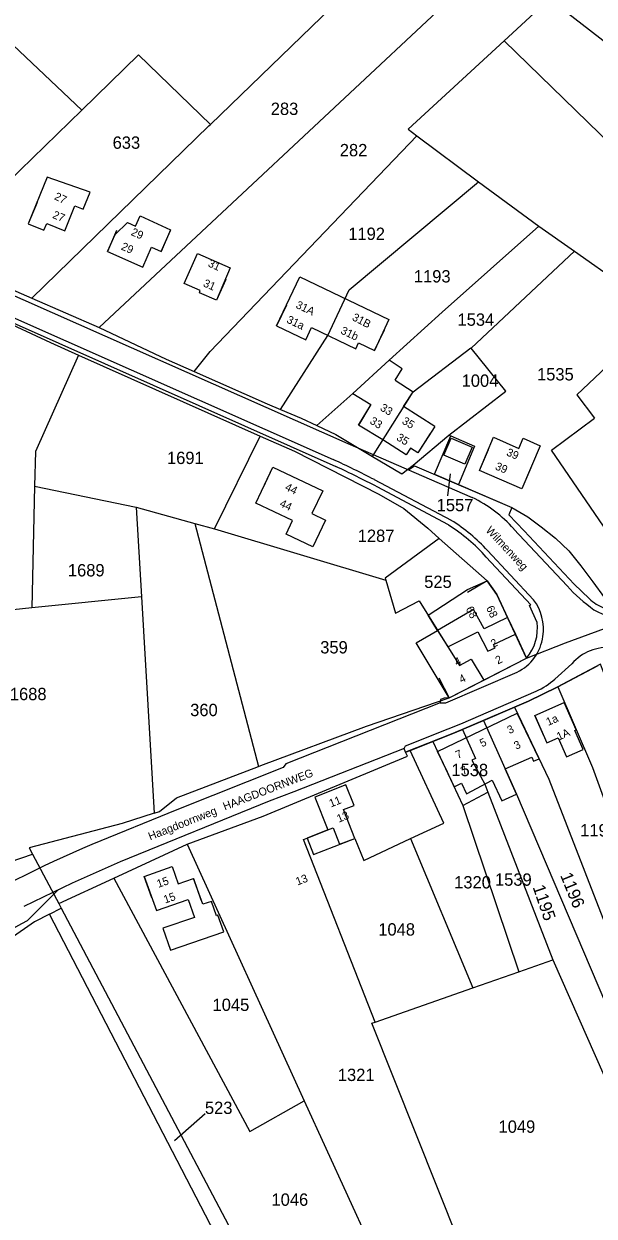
# Model space of a CAD drawing. Extents: x 191865 to 199936, y 328943 to 333393.
# Drawn here: x 194138 to 194262.8, y 329076.7 to 329337.5 of the extents above; entities that cross this region are included whole.
import ezdxf

# ---------------------------------------------------------------- set-up
doc = ezdxf.new("R2010")
doc.units = 0
for name, color, linetype in [('aanpijling perceelnummer', 7, 'Continuous'), ('hoofdgebouw', 7, 'Continuous'), ('huisnummer', 7, 'Continuous'), ('Level 2', 7, 'Continuous'), ('Level 30', 7, 'Continuous'), ('Level 39', 7, 'Continuous'), ('Level 40', 7, 'Continuous'), ('Level 8', 7, 'Continuous'), ('perceelgrens', 7, 'Continuous'), ('perceelnummer', 7, 'Continuous'), ('straatnaam', 7, 'Continuous')]:
    doc.layers.add(name, color=color, linetype=linetype)

msp = doc.modelspace()

# ---------------------------------------------------------------- linework, layer by layer
at = {"layer": 'aanpijling perceelnummer'}
for p, q in [((194230.75, 329234.24), (194231.34, 329239.11)), ((194177.67, 329099.09), (194170.92, 329093.17))]:
    msp.add_line(p, q, dxfattribs=at)
at = {"layer": 'hoofdgebouw'}
for p, q in [((194170.04, 329292.47), (194168.02, 329287.7)), ((194183.09, 329284.14), (194180.13, 329277.04)), ((194217.86, 329272.81), (194214.72, 329266.03)), ((194209.97, 329256.64), (194217.9, 329263.97)), ((194220.77, 329262.03), (194217.9, 329263.97)), ((194219.2, 329259.57), (194220.77, 329262.03)), ((194219.2, 329259.57), (194223.16, 329257.04)), ((194209.97, 329256.64), (194213.94, 329254.22)), ((194221.07, 329253.77), (194223.16, 329257.04)), ((194213.94, 329254.22), (194211.21, 329249.73)), ((194227.9, 329249.42), (194221.07, 329253.77)), ((194216.53, 329246.49), (194211.21, 329249.73)), ((194227.9, 329249.42), (194224.23, 329243.67)), ((194221.67, 329243.25), (194216.53, 329246.49)), ((194222.6, 329244.71), (194221.67, 329243.25)), ((194224.23, 329243.67), (194222.6, 329244.71)), ((194250.96, 329245.19), (194246.98, 329235.79)), ((194246.98, 329235.79), (194237.7, 329239.78)), ((194243.83, 329207.65), (194238.7, 329205.15)), ((194240.74, 329201.78), (194245.54, 329204.01)), ((194231.06, 329190.05), (194247.99, 329198.78)), ((194249.81, 329186.2), (194256.23, 329189.03)), ((194228.53, 329178.34), (194245.97, 329186.73)), ((194250.72, 329176.75), (194245.97, 329186.73))]:
    msp.add_line(p, q, dxfattribs=at)
for points in [[(194152.48, 329300.65), (194143.1, 329303.97), (194138.95, 329293.78)], [(194138.95, 329293.78), (194142.36, 329292.36), (194142.98, 329293.83), (194146.91, 329292.21), (194149.16, 329297.68), (194150.96, 329296.95), (194152.48, 329300.65)], [(194156.26, 329287.71), (194157.94, 329291.44), (194160.67, 329294.05), (194162.38, 329293.24), (194163.44, 329295.52), (194170.04, 329292.47)], [(194156.26, 329287.71), (194164, 329284.29), (194165.92, 329288.63), (194168.02, 329287.7)], [(194173.04, 329280.74), (194175.98, 329287.27), (194183.09, 329284.14)], [(194193.29, 329271.42), (194198.37, 329282.14), (194217.86, 329272.81)], [(194180.13, 329277.04), (194176.42, 329278.68), (194176.59, 329279.17), (194173.04, 329280.74)], [(194193.29, 329271.42), (194199.69, 329268.38), (194200.93, 329271.05), (194210.61, 329266.42), (194211.22, 329267.7), (194214.72, 329266.03)], [(194236.11, 329244.91), (194234.51, 329241.17), (194229.88, 329243.15), (194231.48, 329246.89), (194236.11, 329244.91)], [(194237.7, 329239.78), (194240.77, 329247.09), (194246.28, 329244.61), (194247.25, 329246.91), (194250.96, 329245.19)], [(194204.02, 329228.97), (194201.24, 329223.08), (194195.35, 329225.87), (194196.76, 329228.86), (194188.76, 329232.65), (194192.49, 329240.53)], [(194192.49, 329240.53), (194203.39, 329235.36), (194201.03, 329230.39), (194204.02, 329228.97)], [(194231.06, 329190.05), (194223.83, 329202.08), (194228.53, 329204.81), (194226.45, 329208.15), (194235.09, 329213.77), (194239.35, 329215.67)], [(194247.99, 329198.78), (194241.46, 329212.69), (194239.35, 329215.67)], [(194238.7, 329205.15), (194236.39, 329209.4), (194228.53, 329204.81), (194230.75, 329201.25), (194237.3, 329204.49), (194239.53, 329200.28), (194241.13, 329201.05), (194240.74, 329201.78)], [(194249.81, 329186.2), (194252.44, 329180.25), (194254.88, 329181.33), (194256.71, 329177.17), (194260.38, 329178.79), (194258.56, 329182.94), (194258.85, 329183.07), (194256.23, 329189.03)], [(194228.53, 329178.34), (194232.12, 329170.64), (194233.72, 329171.4), (194234.88, 329169.08), (194240.43, 329172.05), (194242.57, 329167.57), (194245.8, 329168.99), (194243.32, 329174.58), (194249.12, 329177.09), (194249.54, 329176.22), (194250.72, 329176.75)], [(194210.24, 329166.53), (194208.42, 329171.06), (194201.64, 329168.33), (194204.51, 329161.21), (194199.95, 329159.37), (194201.39, 329155.79)], [(194201.39, 329155.79), (194210.41, 329159.32), (194207.95, 329165.67), (194210.24, 329166.53)], [(194164.31, 329151.03), (194170.41, 329153.16), (194171.71, 329149.42), (194175.07, 329150.59)], [(194164.31, 329151.03), (194166.97, 329143.58), (194173.9, 329145.97), (194175.29, 329142.06), (194168.36, 329139.67), (194170.06, 329134.87), (194181.71, 329138.89)], [(194181.71, 329138.89), (194180.42, 329142.52), (194180.14, 329142.42), (194179.01, 329145.57), (194177.12, 329144.92), (194175.07, 329150.59)]]:
    msp.add_lwpolyline(points, dxfattribs=at)
at = {"layer": 'Level 2'}
for points in [[(194140.87, 329298.4), (194138.95, 329293.78), (194142.36, 329292.36), (194142.98, 329293.83), (194146.91, 329292.21), (194149.16, 329297.68), (194150.96, 329296.95), (194152.48, 329300.65)], [(194158.28, 329292.28), (194156.26, 329287.71), (194164, 329284.29), (194165.92, 329288.63), (194168.02, 329287.7), (194170.04, 329292.28)], [(194182.15, 329281.61), (194180.13, 329277.04), (194176.42, 329278.68), (194176.59, 329279.17), (194173.04, 329280.74), (194175.07, 329285.32)], [(194195.44, 329275.94), (194193.29, 329271.42), (194199.69, 329268.38), (194200.93, 329271.05), (194210.61, 329266.42), (194211.22, 329267.7), (194214.72, 329266.03), (194216.88, 329270.54)], [(194226.92, 329247.88), (194224.23, 329243.67), (194222.6, 329244.71), (194221.67, 329243.25), (194216.53, 329246.49), (194211.21, 329249.73), (194213.81, 329254)], [(194236.11, 329244.91), (194234.51, 329241.17), (194229.88, 329243.15), (194231.48, 329246.89), (194236.11, 329244.91)], [(194248.95, 329240.38), (194246.98, 329235.79), (194237.7, 329239.78), (194239.68, 329244.38)], [(194190.35, 329236.01), (194192.49, 329240.53), (194203.39, 329235.36), (194201.03, 329230.39), (194204.02, 329228.97), (194201.88, 329224.46)], [(194228.77, 329194.49), (194231.06, 329190.05), (194247.99, 329198.78), (194241.46, 329212.69), (194239.35, 329215.67), (194235.06, 329213.11)], [(194251.83, 329181.63), (194249.81, 329186.2), (194256.23, 329189.03), (194258.24, 329184.45)], [(194230.7, 329173.84), (194228.53, 329178.34), (194245.97, 329186.73), (194248.13, 329182.23)], [(194210.24, 329166.53), (194208.42, 329171.06), (194201.64, 329168.33), (194204.51, 329161.21), (194199.95, 329159.37), (194201.39, 329155.79)], [(194165.95, 329146.31), (194164.31, 329151.03), (194170.41, 329153.16), (194171.71, 329149.42), (194175.07, 329150.59), (194176.72, 329145.87)]]:
    msp.add_lwpolyline(points, dxfattribs=at)
at = {"layer": 'Level 30'}
msp.add_line((194145.57, 329148.16), (194138.72, 329141.32), dxfattribs=at)
msp.add_arc((194206.17, 329017.21), 141.26, 118.5229, 137.4726, dxfattribs=at)
at = {"layer": 'Level 8'}
for p, q in [((194117.92, 329281.13), (194205.69, 329242.19)), ((194231.53, 329228.9), (194214.7, 329237.8)), ((194230.89, 329227.89), (194215.31, 329236.2)), ((194256.86, 329214.58), (194245.21, 329227.01)), ((194249.54, 329211.5), (194239.45, 329222.29)), ((194257.88, 329197.54), (194254.18, 329194.18))]:
    msp.add_line(p, q, dxfattribs=at)
for points in [[(194057.26, 329314.89), (194118.59, 329285.76), (194126.15, 329282.3), (194208.88, 329245.73), (194236.11, 329233.93)], [(194053.36, 329310.65), (194115.54, 329281), (194206.28, 329240.68)], [(194222.17, 329239.97), (194223.5, 329240.86), (194244.76, 329231.69), (194244.11, 329230.09), (194247.49, 329226.62), (194258.38, 329214.93), (194261.67, 329211.78)], [(194250.28, 329206.59), (194248.63, 329210.26), (194248.94, 329210.44), (194239.18, 329220.86)], [(194264.86, 329195.71), (194264.16, 329197.42), (194254.67, 329192.42), (194248.42, 329189.34), (194234.29, 329183.27), (194231.51, 329182.14), (194221.52, 329178.18), (194221.17, 329178.98), (194221.5, 329179.61), (194230.82, 329183.27), (194233.63, 329184.39), (194250.12, 329191.54)], [(194231.06, 329190.05), (194229.97, 329190.01), (194229.12, 329189.72), (194229.11, 329188.98), (194230.3, 329188.96), (194245.9, 329195.71)], [(194229.11, 329188.98), (194195.29, 329175.68), (194194.72, 329174.82), (194171.45, 329165.58), (194152.88, 329158.03)], [(194221.17, 329178.98), (194197.05, 329169.51), (194191.69, 329167.51), (194159.06, 329154.24), (194148.51, 329149.55), (194137.97, 329144.47)]]:
    msp.add_lwpolyline(points, dxfattribs=at)
for centre, radius, start, end in [((194119.45, 329053.86), 207.14, 62.6243, 65.3963), ((194102.87, 329021), 242.81, 62.4132, 64.7922), ((194223.4, 329207.76), 29.09, 41.44, 64.0942), ((194209.91, 329194.71), 39.25, 41.7812, 57.6934), ((194211.52, 329196.88), 37.75, 42.2865, 57.9972), ((194283, 329238.1), 35.16, 221.9845, 234.8283), ((194241.25, 329205.18), 10.43, 350.8458, 37.3415), ((194268.77, 329219.5), 10.49, 227.3947, 249.0416), ((194269.66, 329220.87), 13.43, 239.0169, 272.5228), ((194240.43, 329205.24), 9.94, 319.5053, 7.7792), ((194241.83, 329204.6), 9.77, 294.6236, 353.6732), ((194265.86, 329190.45), 10.67, 84.952, 138.3848), ((194243.81, 329205.7), 15.5, 294.0206, 312.0014), ((194254.51, 328918.17), 260.5, 112.963, 121.0349)]:
    msp.add_arc(centre, radius, start, end, dxfattribs=at)
at = {"layer": 'perceelgrens'}
for p, q in [((194178.84, 329315.51), (194225.35, 329360.48)), ((194154.47, 329271.07), (194239.33, 329350.39)), ((194243.08, 329333.77), (194251.56, 329341.56)), ((194135.61, 329332.81), (194150.63, 329318.6)), ((194139.74, 329277.48), (194178.48, 329315.16)), ((194178.48, 329315.16), (194178.84, 329315.51)), ((194223.97, 329313.01), (194237.46, 329302.93)), ((194237.46, 329302.93), (194250.71, 329293.28)), ((194250.71, 329293.28), (194258.48, 329287.79)), ((194235.84, 329266.58), (194258.48, 329287.79)), ((194258.48, 329287.79), (194270.89, 329279.01)), ((194125.61, 329283.66), (194139.74, 329277.48)), ((194139.74, 329277.48), (194154.47, 329271.07)), ((194149.96, 329265.05), (194140.49, 329243.98)), ((194149.96, 329265.05), (194189.67, 329247.33)), ((194209.97, 329256.64), (194217.9, 329263.97)), ((194202.11, 329249.64), (194209.97, 329256.64)), ((194179.72, 329227.06), (194189.67, 329247.33)), ((194227.84, 329239), (194231.42, 329247.37)), ((194231, 329247.54), (194231.42, 329247.37)), ((194140.49, 329243.98), (194140.31, 329236.4)), ((194214.25, 329242.89), (194220.72, 329239.05)), ((194227.84, 329239), (194233.1, 329236.72)), ((194140.31, 329236.4), (194139.7, 329209.74)), ((194140.31, 329236.4), (194162.53, 329231.8)), ((194233.1, 329236.72), (194244.76, 329231.69)), ((194162.53, 329231.8), (194163.7, 329212.14)), ((194162.53, 329231.8), (194175.42, 329228.24)), ((194175.42, 329228.24), (194189.32, 329175.07)), ((194175.42, 329228.24), (194179.72, 329227.06)), ((194179.72, 329227.06), (194217.19, 329215.83)), ((194228.87, 329224.95), (194239.35, 329215.67)), ((194163.7, 329212.14), (194139.7, 329209.74)), ((194163.7, 329212.14), (194166.5, 329164.86)), ((194139.7, 329209.74), (194118.72, 329207.63)), ((194256.49, 329202.11), (194275.96, 329209.31)), ((194243.83, 329207.65), (194245.54, 329204.01)), ((194245.54, 329204.01), (194247.99, 329198.78)), ((194247.99, 329198.78), (194256.49, 329202.11)), ((194235.88, 329198.54), (194238.62, 329193.95)), ((194238.62, 329193.95), (194247.99, 329198.78)), ((194254.83, 329192.5), (194263.64, 329197.14)), ((194231.06, 329190.05), (194238.62, 329193.95)), ((194254.83, 329192.5), (194262.4, 329174.88)), ((194238.59, 329185.12), (194245.36, 329188.03)), ((194245.36, 329188.03), (194248.42, 329189.34)), ((194245.36, 329188.03), (194252.84, 329172.3)), ((194233.96, 329183.14), (194234.29, 329183.27)), ((194233.96, 329183.14), (194236.82, 329176.81)), ((194234.29, 329183.27), (194238.59, 329185.12)), ((194238.59, 329185.12), (194245.8, 329168.99)), ((194222.54, 329178.59), (194227.49, 329180.55)), ((194227.49, 329180.55), (194234.01, 329166.54)), ((194221.52, 329178.18), (194222.54, 329178.59)), ((194229.87, 329162.69), (194222.54, 329178.59)), ((194262.4, 329174.88), (194293.89, 329088.02)), ((194252.84, 329172.3), (194286.94, 329084.54)), ((194234.01, 329166.54), (194239.55, 329169.42)), ((194239.55, 329169.42), (194253.73, 329132.76)), ((194245.8, 329168.99), (194282.63, 329082.38)), ((194234.01, 329166.54), (194246.33, 329130.17)), ((194173.7, 329158.04), (194190.38, 329164.22)), ((194222.61, 329159.31), (194229.87, 329162.69)), ((194199.18, 329159.06), (194199.95, 329159.37)), ((194199.95, 329159.37), (194204.51, 329161.21)), ((194204.51, 329161.21), (194205.7, 329161.63)), ((194222.61, 329159.31), (194236.2, 329126.63)), ((194157.69, 329150.67), (194173.7, 329158.04)), ((194173.7, 329158.04), (194199.31, 329101.96)), ((194214.85, 329119.16), (194199.18, 329159.06)), ((194139.87, 329155.92), (194144.05, 329148.09)), ((194139.87, 329155.92), (194144.05, 329148.09)), ((194145.62, 329145.09), (194157.69, 329150.67)), ((194144.05, 329148.09), (194145.62, 329145.09)), ((194144.05, 329148.09), (194145.62, 329145.09)), ((194143.57, 329142.78), (194146.13, 329144.11)), ((194145.62, 329145.09), (194146.13, 329144.11)), ((194145.62, 329145.09), (194146.13, 329144.11)), ((194146.13, 329144.11), (194203.17, 329036.13)), ((194146.13, 329144.11), (194203.17, 329036.13)), ((194199.81, 329034.3), (194143.57, 329142.78)), ((194246.33, 329130.17), (194253.73, 329132.76)), ((194253.73, 329132.76), (194277.19, 329079.66)), ((194236.2, 329126.63), (194246.33, 329130.17)), ((194214.85, 329119.16), (194236.2, 329126.63)), ((194199.31, 329101.96), (194223.66, 329048.98))]:
    msp.add_line(p, q, dxfattribs=at)
for points in [[(194251.56, 329341.56), (194253.12, 329343), (194271.07, 329328.94), (194303.2, 329308.67)], [(194243.08, 329333.77), (194222.06, 329314.43), (194223.97, 329313.01)], [(194243.08, 329333.77), (194285, 329293.12), (194312.68, 329268.3)], [(194150.63, 329318.6), (194163.05, 329330.69), (194178.84, 329315.51)], [(194125.38, 329283.76), (194131.72, 329300.21), (194150.63, 329318.6)], [(194175.23, 329261.45), (194178.77, 329265.83), (194223.97, 329313.01)], [(194194.11, 329253.18), (194204.49, 329269.34), (194209.14, 329279.34), (194237.46, 329302.93)], [(194217.9, 329263.97), (194229.52, 329274.41), (194250.71, 329293.28)], [(194114.38, 329281.59), (194132.12, 329273.2), (194143.83, 329267.78), (194149.96, 329265.05)], [(194154.47, 329271.07), (194169.12, 329264.18), (194175.23, 329261.45)], [(194214.25, 329242.89), (194223.16, 329257.04), (194235.79, 329266.64), (194235.84, 329266.58)], [(194231, 329247.54), (194243.44, 329257.16), (194235.84, 329266.58)], [(194175.23, 329261.45), (194191.23, 329254.4), (194194.11, 329253.18)], [(194265.59, 329262.56), (194258.96, 329256.37), (194262.83, 329251.24)], [(194194.11, 329253.18), (194198.69, 329251.25), (194202.11, 329249.64)], [(194275.22, 329210.52), (194269.2, 329220.48), (194269.6, 329220.69), (194253.42, 329244.26), (194262.83, 329251.24)], [(194202.11, 329249.64), (194206.24, 329247.7), (194214.25, 329242.89)], [(194189.67, 329247.33), (194197.22, 329244.03), (194215.67, 329234.64), (194221.12, 329231.47), (194226.35, 329227.2), (194228.87, 329224.95)], [(194220.72, 329239.05), (194223.14, 329241), (194231, 329247.54)], [(194231.42, 329247.37), (194236.59, 329245.15), (194233.1, 329236.72)], [(194244.76, 329231.69), (194248.27, 329229.67), (194251.17, 329227.52), (194254.31, 329224.97), (194257.25, 329222.23), (194259.89, 329218.98), (194262.51, 329215.47), (194265.04, 329211.97), (194267.85, 329209.96), (194270.02, 329209.48), (194272.29, 329209.54), (194274.15, 329210.07), (194275.22, 329210.52)], [(194228.87, 329224.95), (194217.06, 329216.28), (194217.19, 329215.83)], [(194217.19, 329215.83), (194219.29, 329208.57), (194224.49, 329211.3), (194233.32, 329197.12), (194235.88, 329198.54)], [(194239.35, 329215.67), (194241.46, 329212.69), (194243.83, 329207.65)], [(194248.42, 329189.34), (194254.67, 329192.42), (194254.83, 329192.5)], [(194189.32, 329175.07), (194189.85, 329175.27), (194212.95, 329183.9), (194231.06, 329190.05)], [(194227.49, 329180.55), (194231.51, 329182.14), (194233.96, 329183.14)], [(194190.38, 329164.22), (194221.9, 329177.29), (194221.52, 329178.18)], [(194166.5, 329164.86), (194167.69, 329165.24), (194171.39, 329168.22), (194189.32, 329175.07)], [(194236.82, 329176.81), (194236.04, 329176.45), (194238.85, 329171.21), (194239.55, 329169.42)], [(194166.5, 329164.86), (194159.5, 329162.63), (194139.16, 329157.25), (194139.87, 329155.92)], [(194205.7, 329161.63), (194207.07, 329158.06), (194210.41, 329159.32), (194212.36, 329154.53), (194222.61, 329159.31)], [(194106.45, 329157.78), (194112.64, 329145), (194119.75, 329148.43), (194127.71, 329151.73), (194139.87, 329155.92)], [(194106.45, 329157.78), (194112.64, 329145), (194119.75, 329148.43), (194127.71, 329151.73), (194139.87, 329155.92)], [(194157.69, 329150.67), (194187.46, 329095.24), (194199.31, 329101.96)], [(194143.57, 329142.78), (194140.31, 329141.08), (194118.2, 329125.71), (194113.87, 329121.92), (194108.89, 329117.93), (194076.66, 329084.44), (194046.58, 329039.03), (194033.54, 329014.37), (194033.74, 329014.28), (194033.72, 329014.24)], [(194238.13, 329058.75), (194214.14, 329118.91), (194214.85, 329119.16)]]:
    msp.add_lwpolyline(points, dxfattribs=at)

# ---------------------------------------------------------------- texts
at = {"layer": 'huisnummer'}
for s, rotation, p in [('27', 337.6448, (194144.1, 329295.09)), ('29', 336.2064, (194159.1, 329288.2)), ('31', 336.1539, (194177.07, 329280.15)), ('31a', 334.5884, (194195.33, 329272.22)), ('31b', 334.4603, (194207.15, 329269.84)), ('33', 328.6628, (194213.53, 329250.19)), ('35', 327.7575, (194219.36, 329246.59)), ('39', 336.7186, (194240.97, 329240.11)), ('44', 334.6402, (194194.97, 329235.59)), ('68', 295.1035, (194239.09, 329209.75)), ('2', 27.2831, (194241.71, 329197.35)), ('4', 27.2831, (194233.74, 329193.23)), ('1a', 23.7705, (194252.73, 329183.93)), ('3', 25.6679, (194244.25, 329182.13)), ('5', 25.6679, (194238.25, 329179.24)), ('7', 25.6679, (194232.95, 329176.69)), ('11', 21.9185, (194205.18, 329166.09)), ('13', 20.9922, (194197.86, 329149.02)), ('15', 19.2143, (194167.41, 329148.51))]:
    msp.add_text(s, height=1.75, rotation=rotation, dxfattribs=at).set_placement(p)
at = {"layer": 'Level 39'}
for s, rotation, p in [('27', 334.2758, (194144.47, 329299.18)), ('29', 336.1716, (194161.27, 329291.36)), ('31', 336.1247, (194178.13, 329284.5)), ('31A', 334.5802, (194197.33, 329275.45)), ('31B', 332.5796, (194209.66, 329272.78)), ('33', 328.6818, (194215.79, 329253.08)), ('35', 328.6818, (194220.57, 329250.18)), ('39', 336.6801, (194243.43, 329243.16)), ('44', 334.6346, (194193.78, 329232.03)), ('68', 297.366, (194234.63, 329209.56)), ('2', 26.7644, (194240.68, 329200.99)), ('4', 26.7644, (194232.71, 329196.97)), ('1A', 23.7774, (194255.04, 329180.72)), ('3', 25.6989, (194245.73, 329178.71)), ('7', 25.6989, (194234.1, 329173.11)), ('13', 21.9549, (194206.89, 329162.76)), ('15', 19.2243, (194168.89, 329145.08))]:
    msp.add_text(s, height=1.75, rotation=rotation, dxfattribs=at).set_placement(p)
at = {"layer": 'Level 40'}
for s, rotation, p in [('Wilmenweg', 313.1258, (194238.95, 329226.61)), ('Haagdoornweg', 21.6344, (194165.62, 329158.88))]:
    msp.add_text(s, height=1.75, rotation=rotation, dxfattribs=at).set_placement(p)
at = {"layer": 'perceelnummer'}
for s, p in [('283', (194192.01, 329317.57)), ('633', (194157.4, 329310.17)), ('282', (194207.12, 329308.53)), ('1192', (194208.97, 329290.23)), ('1193', (194223.33, 329280.93)), ('1534', (194232.88, 329271.46)), ('1535', (194250.28, 329259.5)), ('1004', (194233.78, 329258.11)), ('1691', (194169.3, 329241.22)), ('1557', (194228.32, 329230.9)), ('1287', (194211.04, 329224.18)), ('1689', (194147.61, 329216.64)), ('525', (194225.59, 329214.11)), ('359', (194202.83, 329199.79)), ('1688', (194134.91, 329189.57)), ('360', (194174.37, 329186.08)), ('1538', (194231.54, 329172.95)), ('1197', (194259.73, 329159.77)), ('1539', (194241.08, 329148.98)), ('1320', (194232.15, 329148.39)), ('1048', (194215.54, 329138.08)), ('1045', (194179.27, 329121.59)), ('1321', (194206.69, 329106.27)), ('1049', (194241.86, 329094.95)), ('1046', (194192.17, 329078.98))]:
    msp.add_text(s, height=2.7, dxfattribs=at).set_placement(p)
for s, rotation, p in [('1196', 292.1111, (194255.31, 329151.26)), ('1195', 288.9619, (194249.3, 329148.68)), ('523', 0, (194177.6, 329099.06))]:
    msp.add_text(s, height=2.7, rotation=rotation, dxfattribs=at).set_placement(p)
at = {"layer": 'straatnaam'}
msp.add_text('HAAGDOORNWEG', height=1.75, rotation=21.1733, dxfattribs=at).set_placement((194181.96, 329165.44))

doc.saveas('drawing.dxf')
